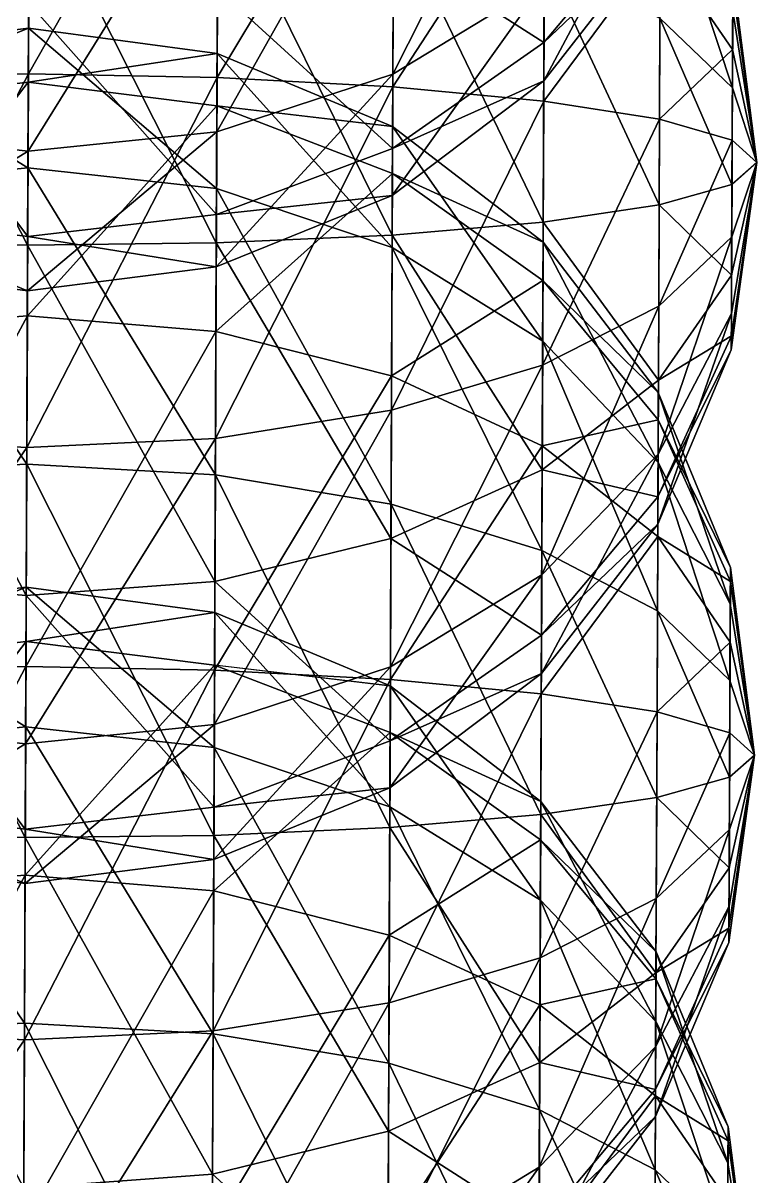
# Model space of a CAD drawing. Header units: metres. Extents: x -322 to 100, y -423 to 142.
# Drawn here: x 69.09 to 99.29, y -99.07 to -51.59 of the extents above; entities that cross this region are included whole.
import ezdxf

# ---------------------------------------------------------------- set-up
doc = ezdxf.new("R2010")
doc.units = ezdxf.units.M

msp = doc.modelspace()

# ---------------------------------------------------------------- linework, layer by layer
for points in [[(69.365036, -39.258392, -744.9011), (61.598022, -39.83808, -745.7203), (61.541027, -53.771244, -740.1648), (61.541126, -53.771145, -740.1647)], [(69.365036, -39.258392, -744.9011), (61.541027, -53.771244, -740.1648), (69.30602, -53.683067, -739.1496), (69.30612, -53.68297, -739.1495)], [(77.12704, -39.901604, -745.7203), (69.365036, -39.258392, -744.9011), (69.30602, -53.683067, -739.1496), (69.30612, -53.68297, -739.1495)], [(77.12704, -39.901604, -745.7203), (69.30602, -53.683067, -739.1496), (77.07004, -53.83477, -740.1648), (77.07014, -53.83467, -740.1647)], [(84.35507, -41.72388, -748.122), (77.12704, -39.901604, -745.7203), (77.07004, -53.83477, -740.1648), (77.07014, -53.83467, -740.1647)], [(90.57013, -41.281883, -917.3981), (84.34927, -43.139313, -913.01807), (84.30608, -53.698967, -921.3462), (84.30618, -53.698868, -921.34607)], [(90.57013, -41.281883, -917.3981), (84.30608, -53.698967, -921.3462), (90.53486, -49.903805, -924.19794), (90.53496, -49.903706, -924.1978)], [(84.35507, -41.72388, -748.122), (77.07004, -53.83477, -740.1648), (84.30397, -54.216015, -743.1411), (84.30407, -54.215916, -743.141)], [(90.55656, -44.60104, -751.9426), (84.35507, -41.72388, -748.122), (84.30397, -54.216015, -743.1411), (84.30407, -54.215916, -743.141)], [(84.34927, -43.139313, -913.01807), (77.10906, -44.29332, -910.26465), (77.06088, -56.07108, -919.55347), (77.06098, -56.07098, -919.55334)], [(84.34927, -43.139313, -913.01807), (77.06088, -56.07108, -919.55347), (84.30608, -53.698967, -921.3462), (84.30618, -53.698868, -921.34607)], [(69.34291, -44.665268, -909.3255), (61.58005, -44.229797, -910.26465), (61.53187, -56.007557, -919.55347), (61.53197, -56.007458, -919.55334)], [(77.10906, -44.29332, -910.26465), (69.34291, -44.665268, -909.3255), (69.29303, -56.858498, -918.942), (69.29313, -56.8584, -918.9419)], [(77.10906, -44.29332, -910.26465), (69.29303, -56.858498, -918.942), (77.06088, -56.07108, -919.55347), (77.06098, -56.07098, -919.55334)], [(90.55656, -44.60104, -751.9426), (84.30397, -54.216015, -743.1411), (90.51483, -54.800823, -747.87573), (90.51493, -54.800724, -747.8756)], [(95.308876, -48.337006, -756.92175), (90.55656, -44.60104, -751.9426), (90.51483, -54.800823, -747.87573), (90.51493, -54.800724, -747.8756)], [(69.34291, -44.665268, -909.3255), (61.53187, -56.007557, -919.55347), (69.29303, -56.858498, -918.942), (69.29313, -56.8584, -918.9419)], [(95.32275, -44.944237, -927.9144), (90.53486, -49.903805, -924.19794), (90.51822, -53.970684, -934.3978), (90.51832, -53.970585, -934.3977)], [(95.32275, -44.944237, -927.9144), (90.51822, -53.970684, -934.3978), (95.31098, -47.819954, -935.12683), (95.31108, -47.819855, -935.1267)], [(69.27723, -60.72307, -798.73517), (61.573933, -45.72716, -795.5646), (69.340096, -45.355217, -796.5037), (69.340195, -45.355118, -796.5036)], [(77.04222, -60.634888, -797.72), (69.27723, -60.72307, -798.73517), (69.340096, -45.355217, -796.5037), (69.340195, -45.355118, -796.5036)], [(77.04222, -60.634888, -797.72), (69.340096, -45.355217, -796.5037), (77.10294, -45.790684, -795.5646), (77.10304, -45.790585, -795.56445)], [(98.2817, -54.25515, -776.0758), (95.2964, -51.385418, -782.723), (95.32134, -45.288795, -777.9148), (95.32144, -45.288696, -777.9147)], [(98.2817, -54.25515, -776.0758), (95.32134, -45.288795, -777.9148), (98.29461, -51.099308, -773.58685), (98.29471, -51.09921, -773.58673)], [(69.27723, -60.72307, -798.73517), (61.51321, -60.57136, -797.72), (61.573933, -45.72716, -795.5646), (61.57403, -45.727062, -795.56445)], [(84.27904, -60.312836, -794.74365), (77.04222, -60.634888, -797.72), (77.10294, -45.790684, -795.5646), (77.10304, -45.790585, -795.56445)], [(84.27904, -60.312836, -794.74365), (77.10294, -45.790684, -795.5646), (84.33347, -47.003883, -792.81116), (84.33357, -47.003784, -792.81104)], [(90.52468, -52.392815, -945.2646), (84.32768, -48.419315, -957.7072), (90.55249, -45.592987, -953.8866), (90.55259, -45.592888, -953.8865)], [(95.315544, -46.70423, -942.8108), (90.52468, -52.392815, -945.2646), (90.55249, -45.592987, -953.8866), (90.55259, -45.592888, -953.8865)], [(90.49447, -59.778854, -790.00903), (84.27904, -60.312836, -794.74365), (84.33347, -47.003883, -792.81116), (84.33357, -47.003784, -792.81104)], [(90.49447, -59.778854, -790.00903), (84.33347, -47.003883, -792.81116), (90.538925, -48.912144, -788.43115), (90.539024, -48.912045, -788.431)], [(95.31098, -47.819954, -935.12683), (90.52468, -52.392815, -945.2646), (95.315544, -46.70423, -942.8108), (95.31564, -46.704132, -942.81067)], [(95.31098, -47.819954, -935.12683), (90.51822, -53.970684, -934.3978), (90.52468, -52.392815, -945.2646), (90.52478, -52.392715, -945.26447)], [(84.29361, -56.747368, -947.14746), (77.08498, -50.182396, -960.10895), (84.32768, -48.419315, -957.7072), (84.32778, -48.419216, -957.7071)], [(90.52468, -52.392815, -945.2646), (84.29361, -56.747368, -947.14746), (84.32768, -48.419315, -957.7072), (84.32778, -48.419216, -957.7071)], [(95.308876, -48.337006, -756.92175), (90.51483, -54.800823, -747.87573), (95.27937, -55.549343, -754.046), (95.27947, -55.549244, -754.0459)], [(98.288155, -52.677177, -762.72003), (95.308876, -48.337006, -756.92175), (95.27937, -55.549343, -754.046), (95.27947, -55.549244, -754.0459)], [(98.29834, -50.188263, -765.8759), (95.308876, -48.337006, -756.92175), (98.288155, -52.677177, -762.72003), (98.28825, -52.67708, -762.7199)], [(95.26497, -59.069344, -783.83875), (90.49447, -59.778854, -790.00903), (90.538925, -48.912144, -788.43115), (90.539024, -48.912045, -788.431)], [(95.26497, -59.069344, -783.83875), (90.538925, -48.912144, -788.43115), (95.2964, -51.385418, -782.723), (95.2965, -51.38532, -782.7229)], [(99.291374, -57.325783, -768.9424), (98.29461, -51.099308, -773.58685), (98.3007, -49.610725, -769.85345), (98.3008, -49.610626, -769.85333)], [(99.291374, -57.325783, -768.9424), (98.3007, -49.610725, -769.85345), (98.29834, -50.188263, -765.8759), (98.29844, -50.188164, -765.8758)], [(69.27863, -60.378494, -948.7348), (61.517963, -59.40761, -948.3311), (61.55596, -50.118874, -960.10895), (61.55606, -50.118774, -960.1088)], [(69.27863, -60.378494, -948.7348), (61.55596, -50.118874, -960.10895), (69.31797, -50.762085, -960.9281), (69.31807, -50.761986, -960.928)], [(77.04698, -59.471138, -948.3311), (69.31797, -50.762085, -960.9281), (77.08498, -50.182396, -960.10895), (77.085075, -50.182297, -960.1088)], [(84.29361, -56.747368, -947.14746), (77.04698, -59.471138, -948.3311), (77.08498, -50.182396, -960.10895), (77.085075, -50.182297, -960.1088)], [(90.53486, -49.903805, -924.19794), (84.30608, -53.698967, -921.3462), (84.285706, -58.679855, -933.8384), (84.285805, -58.679756, -933.83826)], [(90.53486, -49.903805, -924.19794), (84.285706, -58.679855, -933.8384), (90.51822, -53.970684, -934.3978), (90.51832, -53.970585, -934.3977)], [(99.291374, -57.325783, -768.9424), (98.29834, -50.188263, -765.8759), (98.288155, -52.677177, -762.72003), (98.28825, -52.67708, -762.7199)], [(77.04698, -59.471138, -948.3311), (69.27863, -60.378494, -948.7348), (69.31797, -50.762085, -960.9281), (69.31807, -50.761986, -960.928)], [(99.291374, -57.325783, -768.9424), (98.2817, -54.25515, -776.0758), (98.29461, -51.099308, -773.58685), (98.29471, -51.09921, -773.58673)], [(98.29461, -51.099308, -773.58685), (98.29461, -51.099308, -773.58685), (98.2817, -54.25515, -776.0758), (98.2818, -54.25505, -776.0757)], [(98.26543, -58.232643, -776.6533), (95.26497, -59.069344, -783.83875), (95.2964, -51.385418, -782.723), (95.2965, -51.38532, -782.7229)], [(98.26543, -58.232643, -776.6533), (95.2964, -51.385418, -782.723), (98.2817, -54.25515, -776.0758), (98.2818, -54.25505, -776.0757)], [(69.31375, -51.79619, -604.518), (61.54509, -52.779587, -604.3981), (61.536274, -54.93499, -589.5537), (61.536373, -54.93489, -589.5536)], [(69.31375, -51.79619, -604.518), (61.536274, -54.93499, -589.5537), (69.30463, -54.02763, -589.15), (69.304726, -54.02753, -589.1499)], [(69.29022, -57.54763, -618.9428), (61.54509, -52.779587, -604.3981), (69.31375, -51.79619, -604.518), (69.31385, -51.79609, -604.5179)], [(77.05138, -58.398575, -618.33136), (69.29022, -57.54763, -618.9428), (69.31375, -51.79619, -604.518), (69.31385, -51.79609, -604.5179)], [(77.074104, -52.84311, -604.3981), (69.31375, -51.79619, -604.518), (69.30463, -54.02763, -589.15), (69.304726, -54.02753, -589.1499)], [(77.05138, -58.398575, -618.33136), (69.31375, -51.79619, -604.518), (77.074104, -52.84311, -604.3981), (77.0742, -52.84301, -604.39795)], [(90.51822, -53.970684, -934.3978), (84.29361, -56.747368, -947.14746), (90.52468, -52.392815, -945.2646), (90.52478, -52.392715, -945.26447)], [(98.288155, -52.677177, -762.72003), (95.27937, -55.549343, -754.046), (98.27289, -56.410557, -761.23145), (98.27299, -56.410458, -761.2313)], [(99.291374, -57.325783, -768.9424), (98.288155, -52.677177, -762.72003), (98.27289, -56.410557, -761.23145), (98.27299, -56.410458, -761.2313)], [(69.29022, -57.54763, -618.9428), (61.522366, -58.335052, -618.33136), (61.54509, -52.779587, -604.3981), (61.54519, -52.779488, -604.39795)], [(77.074104, -52.84311, -604.3981), (69.30463, -54.02763, -589.15), (77.065285, -54.998512, -589.5537), (77.065384, -54.998413, -589.5536)], [(84.276924, -60.829884, -616.53864), (77.05138, -58.398575, -618.33136), (77.074104, -52.84311, -604.3981), (77.0742, -52.84301, -604.39795)], [(84.2973, -55.84899, -604.04645), (77.074104, -52.84311, -604.3981), (77.065285, -54.998512, -589.5537), (77.065384, -54.998413, -589.5536)], [(84.276924, -60.829884, -616.53864), (77.074104, -52.84311, -604.3981), (84.2973, -55.84899, -604.04645), (84.2974, -55.848892, -604.0463)], [(69.30602, -53.683067, -739.1496), (61.541027, -53.771244, -740.1648), (61.480305, -68.61545, -742.3202), (61.480404, -68.61535, -742.32007)], [(69.30602, -53.683067, -739.1496), (61.480305, -68.61545, -742.3202), (69.243164, -69.05092, -741.38104), (69.24326, -69.05082, -741.3809)], [(69.30463, -54.02763, -589.15), (61.536274, -54.93499, -589.5537), (61.498276, -64.22373, -577.7759), (61.498375, -64.22363, -577.77576)], [(69.30463, -54.02763, -589.15), (61.498276, -64.22373, -577.7759), (69.26529, -63.644043, -576.9567), (69.26539, -63.643944, -576.9566)], [(77.07004, -53.83477, -740.1648), (69.30602, -53.683067, -739.1496), (69.243164, -69.05092, -741.38104), (69.24326, -69.05082, -741.3809)], [(77.07004, -53.83477, -740.1648), (69.243164, -69.05092, -741.38104), (77.009315, -68.67897, -742.3202), (77.009415, -68.67887, -742.32007)], [(77.065285, -54.998512, -589.5537), (69.30463, -54.02763, -589.15), (69.26529, -63.644043, -576.9567), (69.26539, -63.643944, -576.9566)], [(84.30397, -54.216015, -743.1411), (77.07004, -53.83477, -740.1648), (77.009315, -68.67897, -742.3202), (77.009415, -68.67887, -742.32007)], [(84.30608, -53.698967, -921.3462), (77.06088, -56.07108, -919.55347), (77.03816, -61.62654, -933.48676), (77.03826, -61.626442, -933.48663)], [(84.30608, -53.698967, -921.3462), (77.03816, -61.62654, -933.48676), (84.285706, -58.679855, -933.8384), (84.285805, -58.679756, -933.83826)], [(90.51822, -53.970684, -934.3978), (84.285706, -58.679855, -933.8384), (84.29361, -56.747368, -947.14746), (84.29371, -56.74727, -947.14734)], [(84.30397, -54.216015, -743.1411), (77.009315, -68.67897, -742.3202), (84.24953, -67.52496, -745.0736), (84.249626, -67.524864, -745.0735)], [(90.51483, -54.800823, -747.87573), (84.30397, -54.216015, -743.1411), (84.24953, -67.52496, -745.0736), (84.249626, -67.524864, -745.0735)], [(99.291374, -57.325783, -768.9424), (98.26543, -58.232643, -776.6533), (98.2817, -54.25515, -776.0758), (98.2818, -54.25505, -776.0757)], [(77.065285, -54.998512, -589.5537), (69.26529, -63.644043, -576.9567), (77.02729, -64.287254, -577.7759), (77.02739, -64.287155, -577.77576)], [(84.2894, -57.781475, -590.73737), (77.065285, -54.998512, -589.5537), (77.02729, -64.287254, -577.7759), (77.02739, -64.287155, -577.77576)], [(84.2973, -55.84899, -604.04645), (77.065285, -54.998512, -589.5537), (84.2894, -57.781475, -590.73737), (84.2895, -57.781376, -590.73724)], [(90.51483, -54.800823, -747.87573), (84.24953, -67.52496, -745.0736), (90.47038, -65.667534, -749.4536), (90.47048, -65.667435, -749.4535)], [(95.27937, -55.549343, -754.046), (90.51483, -54.800823, -747.87573), (90.47038, -65.667534, -749.4536), (90.47048, -65.667435, -749.4535)], [(95.27937, -55.549343, -754.046), (90.47038, -65.667534, -749.4536), (95.24794, -63.23327, -755.16174), (95.24804, -63.23317, -755.1616)], [(98.27289, -56.410557, -761.23145), (95.27937, -55.549343, -754.046), (95.24794, -63.23327, -755.16174), (95.24804, -63.23317, -755.1616)], [(69.29303, -56.858498, -918.942), (61.53187, -56.007557, -919.55347), (61.509148, -61.56302, -933.48676), (61.509247, -61.56292, -933.48663)], [(90.47444, -64.67587, -613.6869), (84.276924, -60.829884, -616.53864), (84.2973, -55.84899, -604.04645), (84.2974, -55.848892, -604.0463)], [(90.49108, -60.608994, -603.487), (84.2973, -55.84899, -604.04645), (84.2894, -57.781475, -590.73737), (84.2895, -57.781376, -590.73724)], [(90.47444, -64.67587, -613.6869), (84.2973, -55.84899, -604.04645), (90.49108, -60.608994, -603.487), (90.49118, -60.608894, -603.4869)], [(77.06088, -56.07108, -919.55347), (69.29303, -56.858498, -918.942), (69.2695, -62.60994, -933.3668), (69.2696, -62.60984, -933.3667)], [(77.06088, -56.07108, -919.55347), (69.2695, -62.60994, -933.3668), (77.03816, -61.62654, -933.48676), (77.03826, -61.626442, -933.48663)], [(98.27289, -56.410557, -761.23145), (95.24794, -63.23327, -755.16174), (98.256615, -60.38805, -761.80896), (98.256714, -60.38795, -761.80884)], [(99.291374, -57.325783, -768.9424), (98.27289, -56.410557, -761.23145), (98.256615, -60.38805, -761.80896), (98.256714, -60.38795, -761.80884)], [(69.29303, -56.858498, -918.942), (61.509148, -61.56302, -933.48676), (69.2695, -62.60994, -933.3668), (69.2696, -62.60984, -933.3667)], [(84.285706, -58.679855, -933.8384), (77.04698, -59.471138, -948.3311), (84.29361, -56.747368, -947.14746), (84.29371, -56.74727, -947.14734)], [(99.291374, -57.325783, -768.9424), (98.243706, -63.543896, -764.2979), (98.23762, -65.03248, -768.0313), (98.23772, -65.03238, -768.0312)], [(99.291374, -57.325783, -768.9424), (98.23762, -65.03248, -768.0313), (98.239975, -64.45493, -772.00885), (98.240074, -64.454834, -772.0087)], [(99.291374, -57.325783, -768.9424), (98.239975, -64.45493, -772.00885), (98.25016, -61.966026, -775.16473), (98.25026, -61.965927, -775.1646)], [(99.291374, -57.325783, -768.9424), (98.256615, -60.38805, -761.80896), (98.243706, -63.543896, -764.2979), (98.243805, -63.543797, -764.2978)], [(99.291374, -57.325783, -768.9424), (98.25016, -61.966026, -775.16473), (98.26543, -58.232643, -776.6533), (98.265526, -58.232544, -776.6532)], [(69.24035, -69.74087, -628.5593), (61.522366, -58.335052, -618.33136), (69.29022, -57.54763, -618.9428), (69.29032, -57.54753, -618.9427)], [(77.0032, -70.17633, -627.6202), (69.24035, -69.74087, -628.5593), (69.29022, -57.54763, -618.9428), (69.29032, -57.54753, -618.9427)], [(69.29022, -57.54763, -618.9428), (69.29022, -57.54763, -618.9428), (69.24035, -69.74087, -628.5593), (69.24045, -69.74077, -628.5592)], [(77.0032, -70.17633, -627.6202), (69.29022, -57.54763, -618.9428), (77.05138, -58.398575, -618.33136), (77.051476, -58.398476, -618.33124)], [(84.2894, -57.781475, -590.73737), (77.02729, -64.287254, -577.7759), (84.255325, -66.109535, -580.1776), (84.255424, -66.109436, -580.1775)], [(90.48463, -62.18686, -592.62024), (84.2894, -57.781475, -590.73737), (84.255325, -66.109535, -580.1776), (84.255424, -66.109436, -580.1775)], [(90.49108, -60.608994, -603.487), (84.2894, -57.781475, -590.73737), (90.48463, -62.18686, -592.62024), (90.484726, -62.18676, -592.6201)], [(69.24035, -69.74087, -628.5593), (61.474186, -70.11281, -627.6202), (61.522366, -58.335052, -618.33136), (61.522465, -58.334953, -618.33124)], [(84.23373, -71.389534, -624.86676), (77.0032, -70.17633, -627.6202), (77.05138, -58.398575, -618.33136), (77.051476, -58.398476, -618.33124)], [(77.05138, -58.398575, -618.33136), (77.05138, -58.398575, -618.33136), (77.0032, -70.17633, -627.6202), (77.003296, -70.17623, -627.62006)], [(84.23373, -71.389534, -624.86676), (77.05138, -58.398575, -618.33136), (84.276924, -60.829884, -616.53864), (84.27702, -60.829784, -616.5385)], [(98.25016, -61.966026, -775.16473), (95.26497, -59.069344, -783.83875), (98.26543, -58.232643, -776.6533), (98.265526, -58.232544, -776.6532)], [(84.285706, -58.679855, -933.8384), (77.03816, -61.62654, -933.48676), (77.04698, -59.471138, -948.3311), (77.04708, -59.47104, -948.331)], [(95.235466, -66.28168, -780.963), (90.49447, -59.778854, -790.00903), (95.26497, -59.069344, -783.83875), (95.26507, -59.069244, -783.8386)], [(98.25016, -61.966026, -775.16473), (95.235466, -66.28168, -780.963), (95.26497, -59.069344, -783.83875), (95.26507, -59.069244, -783.8386)], [(69.2695, -62.60994, -933.3668), (61.509148, -61.56302, -933.48676), (61.517963, -59.40761, -948.3311), (61.518063, -59.407513, -948.331)], [(69.2695, -62.60994, -933.3668), (61.517963, -59.40761, -948.3311), (69.27863, -60.378494, -948.7348), (69.27873, -60.378395, -948.7347)], [(77.03816, -61.62654, -933.48676), (69.27863, -60.378494, -948.7348), (77.04698, -59.471138, -948.3311), (77.04708, -59.47104, -948.331)], [(90.45274, -69.97864, -785.94214), (84.27904, -60.312836, -794.74365), (90.49447, -59.778854, -790.00903), (90.49457, -59.778755, -790.0089)], [(95.235466, -66.28168, -780.963), (90.45274, -69.97864, -785.94214), (90.49447, -59.778854, -790.00903), (90.49457, -59.778755, -790.0089)], [(69.21822, -75.147736, -792.98364), (61.456215, -74.504524, -792.1645), (61.51321, -60.57136, -797.72), (61.51331, -60.571262, -797.71985)], [(69.21822, -75.147736, -792.98364), (61.51321, -60.57136, -797.72), (69.27723, -60.72307, -798.73517), (69.27733, -60.72297, -798.73505)], [(76.98523, -74.56805, -792.1645), (69.21822, -75.147736, -792.98364), (69.27723, -60.72307, -798.73517), (69.27733, -60.72297, -798.73505)], [(77.03816, -61.62654, -933.48676), (69.2695, -62.60994, -933.3668), (69.27863, -60.378494, -948.7348), (69.27873, -60.378395, -948.7347)], [(76.98523, -74.56805, -792.1645), (69.27723, -60.72307, -798.73517), (77.04222, -60.634888, -797.72), (77.04232, -60.63479, -797.71985)], [(84.227936, -72.80496, -789.76276), (76.98523, -74.56805, -792.1645), (77.04222, -60.634888, -797.72), (77.04232, -60.63479, -797.71985)], [(84.227936, -72.80496, -789.76276), (77.04222, -60.634888, -797.72), (84.27904, -60.312836, -794.74365), (84.27914, -60.312737, -794.7435)], [(90.45274, -69.97864, -785.94214), (84.227936, -72.80496, -789.76276), (84.27904, -60.312836, -794.74365), (84.27914, -60.312737, -794.7435)], [(95.221596, -69.674446, -609.9704), (90.47444, -64.67587, -613.6869), (90.49108, -60.608994, -603.487), (90.49118, -60.608894, -603.4869)], [(95.23336, -66.79873, -602.758), (90.49108, -60.608994, -603.487), (90.48463, -62.18686, -592.62024), (90.484726, -62.18676, -592.6201)], [(95.221596, -69.674446, -609.9704), (90.49108, -60.608994, -603.487), (95.23336, -66.79873, -602.758), (95.23346, -66.79863, -602.7579)], [(98.256615, -60.38805, -761.80896), (95.24794, -63.23327, -755.16174), (95.223, -69.32989, -759.97), (95.2231, -69.32979, -759.96985)], [(98.256615, -60.38805, -761.80896), (95.223, -69.32989, -759.97), (98.243706, -63.543896, -764.2979), (98.243805, -63.543797, -764.2978)], [(90.43918, -73.29779, -620.48676), (84.23373, -71.389534, -624.86676), (84.276924, -60.829884, -616.53864), (84.27702, -60.829784, -616.5385)], [(84.276924, -60.829884, -616.53864), (84.276924, -60.829884, -616.53864), (84.23373, -71.389534, -624.86676), (84.233826, -71.389435, -624.86664)], [(90.43918, -73.29779, -620.48676), (84.276924, -60.829884, -616.53864), (90.47444, -64.67587, -613.6869), (90.47454, -64.67577, -613.68677)], [(90.48463, -62.18686, -592.62024), (84.255325, -66.109535, -580.1776), (90.45681, -68.986694, -583.9982), (90.45691, -68.986595, -583.9981)], [(95.2288, -67.914444, -595.07404), (90.48463, -62.18686, -592.62024), (90.45681, -68.986694, -583.9982), (90.45691, -68.986595, -583.9981)], [(95.23336, -66.79873, -602.758), (90.48463, -62.18686, -592.62024), (95.2288, -67.914444, -595.07404), (95.2289, -67.914345, -595.0739)], [(98.239975, -64.45493, -772.00885), (95.235466, -66.28168, -780.963), (98.25016, -61.966026, -775.16473), (98.25026, -61.965927, -775.1646)], [(95.24794, -63.23327, -755.16174), (90.47038, -65.667534, -749.4536), (90.43511, -74.28946, -756.2535), (90.43521, -74.28936, -756.25336)], [(95.24794, -63.23327, -755.16174), (90.43511, -74.28946, -756.2535), (95.223, -69.32989, -759.97), (95.2231, -69.32979, -759.96985)], [(98.243706, -63.543896, -764.2979), (95.223, -69.32989, -759.97), (95.211235, -72.205605, -767.1824), (95.211334, -72.205505, -767.18225)], [(98.243706, -63.543896, -764.2979), (95.211235, -72.205605, -767.1824), (98.23762, -65.03248, -768.0313), (98.23772, -65.03238, -768.0312)], [(69.26529, -63.644043, -576.9567), (61.498276, -64.22373, -577.7759), (61.44128, -78.1569, -572.2204), (61.44138, -78.1568, -572.2203)], [(69.26529, -63.644043, -576.9567), (61.44128, -78.1569, -572.2204), (69.206276, -78.06872, -571.2052), (69.206375, -78.06862, -571.2051)], [(77.02729, -64.287254, -577.7759), (69.26529, -63.644043, -576.9567), (69.206276, -78.06872, -571.2052), (69.206375, -78.06862, -571.2051)], [(77.02729, -64.287254, -577.7759), (69.206276, -78.06872, -571.2052), (76.97029, -78.22042, -572.2204), (76.97039, -78.22032, -572.2203)], [(84.255325, -66.109535, -580.1776), (77.02729, -64.287254, -577.7759), (76.97029, -78.22042, -572.2204), (76.97039, -78.22032, -572.2203)], [(98.23762, -65.03248, -768.0313), (95.2158, -71.08988, -774.86633), (98.239975, -64.45493, -772.00885), (98.240074, -64.454834, -772.0087)], [(98.239975, -64.45493, -772.00885), (95.2158, -71.08988, -774.86633), (95.235466, -66.28168, -780.963), (95.235565, -66.28158, -780.9629)], [(95.196655, -75.771065, -614.7786), (90.43918, -73.29779, -620.48676), (90.47444, -64.67587, -613.6869), (90.47454, -64.67577, -613.68677)], [(90.47444, -64.67587, -613.6869), (90.47444, -64.67587, -613.6869), (90.43918, -73.29779, -620.48676), (90.43928, -73.29769, -620.48663)], [(95.196655, -75.771065, -614.7786), (90.47444, -64.67587, -613.6869), (95.221596, -69.674446, -609.9704), (95.221695, -69.67435, -609.9703)], [(98.23762, -65.03248, -768.0313), (95.211235, -72.205605, -767.1824), (95.2158, -71.08988, -774.86633), (95.2159, -71.08978, -774.8662)], [(90.47038, -65.667534, -749.4536), (84.24953, -67.52496, -745.0736), (84.20634, -78.08462, -753.40173), (84.206436, -78.08452, -753.4016)], [(90.47038, -65.667534, -749.4536), (84.20634, -78.08462, -753.40173), (90.43511, -74.28946, -756.2535), (90.43521, -74.28936, -756.25336)], [(84.255325, -66.109535, -580.1776), (76.97029, -78.22042, -572.2204), (84.20422, -78.60167, -575.19666), (84.20432, -78.60157, -575.19653)], [(90.45681, -68.986694, -583.9982), (84.255325, -66.109535, -580.1776), (84.20422, -78.60167, -575.19666), (84.20432, -78.60157, -575.19653)], [(95.2158, -71.08988, -774.86633), (90.45274, -69.97864, -785.94214), (95.235466, -66.28168, -780.963), (95.235565, -66.28158, -780.9629)], [(98.19486, -75.484955, -605.64246), (95.221596, -69.674446, -609.9704), (95.23336, -66.79873, -602.758), (95.23346, -66.79863, -602.7579)], [(98.20095, -73.996376, -601.90906), (95.23336, -66.79873, -602.758), (95.2288, -67.914444, -595.07404), (95.2289, -67.914345, -595.0739)], [(98.19486, -75.484955, -605.64246), (95.23336, -66.79873, -602.758), (98.20095, -73.996376, -601.90906), (98.20105, -73.99628, -601.90894)], [(84.24953, -67.52496, -745.0736), (77.009315, -68.67897, -742.3202), (76.961136, -80.456726, -751.609), (76.961235, -80.45663, -751.6089)], [(84.24953, -67.52496, -745.0736), (76.961136, -80.456726, -751.609), (84.20634, -78.08462, -753.40173), (84.206436, -78.08452, -753.4016)], [(95.2288, -67.914444, -595.07404), (90.45681, -68.986694, -583.9982), (95.20913, -72.72266, -588.97736), (95.20923, -72.72256, -588.97723)], [(98.19859, -74.57391, -597.9315), (95.2288, -67.914444, -595.07404), (95.20913, -72.72266, -588.97736), (95.20923, -72.72256, -588.97723)], [(98.20095, -73.996376, -601.90906), (95.2288, -67.914444, -595.07404), (98.19859, -74.57391, -597.9315), (98.19869, -74.573814, -597.9314)], [(69.243164, -69.05092, -741.38104), (61.480305, -68.61545, -742.3202), (61.432125, -80.3932, -751.609), (61.432224, -80.393105, -751.6089)], [(77.009315, -68.67897, -742.3202), (69.243164, -69.05092, -741.38104), (69.19328, -81.24415, -750.99756), (69.19338, -81.24405, -750.99744)], [(77.009315, -68.67897, -742.3202), (69.19328, -81.24415, -750.99756), (76.961136, -80.456726, -751.609), (76.961235, -80.45663, -751.6089)], [(69.243164, -69.05092, -741.38104), (61.432125, -80.3932, -751.609), (69.19328, -81.24415, -750.99756), (69.19338, -81.24405, -750.99744)], [(90.45681, -68.986694, -583.9982), (84.20422, -78.60167, -575.19666), (90.415085, -79.18648, -579.93134), (90.415184, -79.18638, -579.9312)], [(95.20913, -72.72266, -588.97736), (90.45681, -68.986694, -583.9982), (90.415085, -79.18648, -579.93134), (90.415184, -79.18638, -579.9312)], [(69.17748, -85.10872, -630.7908), (61.474186, -70.11281, -627.6202), (69.24035, -69.74087, -628.5593), (69.24045, -69.74077, -628.5592)], [(76.942474, -85.02054, -629.7756), (69.17748, -85.10872, -630.7908), (69.24035, -69.74087, -628.5593), (69.24045, -69.74077, -628.5592)], [(76.942474, -85.02054, -629.7756), (69.24035, -69.74087, -628.5593), (77.0032, -70.17633, -627.6202), (77.003296, -70.17623, -627.62006)], [(95.223, -69.32989, -759.97), (90.43511, -74.28946, -756.2535), (90.41847, -78.35634, -766.45337), (90.41857, -78.35624, -766.45325)], [(95.223, -69.32989, -759.97), (90.41847, -78.35634, -766.45337), (95.211235, -72.205605, -767.1824), (95.211334, -72.205505, -767.18225)], [(98.18195, -78.6408, -608.1314), (95.196655, -75.771065, -614.7786), (95.221596, -69.674446, -609.9704), (95.221695, -69.67435, -609.9703)], [(95.221596, -69.674446, -609.9704), (95.221596, -69.674446, -609.9704), (95.196655, -75.771065, -614.7786), (95.196754, -75.770966, -614.7785)], [(98.18195, -78.6408, -608.1314), (95.221596, -69.674446, -609.9704), (98.19486, -75.484955, -605.64246), (98.19496, -75.484856, -605.64233)], [(69.17748, -85.10872, -630.7908), (61.413464, -84.957016, -629.7756), (61.474186, -70.11281, -627.6202), (61.474285, -70.11271, -627.62006)], [(84.17929, -84.69849, -626.79926), (76.942474, -85.02054, -629.7756), (77.0032, -70.17633, -627.6202), (77.003296, -70.17623, -627.62006)], [(84.17929, -84.69849, -626.79926), (77.0032, -70.17633, -627.6202), (84.23373, -71.389534, -624.86676), (84.233826, -71.389435, -624.86664)], [(90.424934, -76.778465, -777.3201), (84.227936, -72.80496, -789.76276), (90.45274, -69.97864, -785.94214), (90.45284, -69.97854, -785.942)], [(95.2158, -71.08988, -774.86633), (90.424934, -76.778465, -777.3201), (90.45274, -69.97864, -785.94214), (90.45284, -69.97854, -785.942)], [(95.211235, -72.205605, -767.1824), (90.424934, -76.778465, -777.3201), (95.2158, -71.08988, -774.86633), (95.2159, -71.08978, -774.8662)], [(90.39472, -84.164505, -622.06464), (84.17929, -84.69849, -626.79926), (84.23373, -71.389534, -624.86676), (84.233826, -71.389435, -624.86664)], [(90.39472, -84.164505, -622.06464), (84.23373, -71.389534, -624.86676), (90.43918, -73.29779, -620.48676), (90.43928, -73.29769, -620.48663)], [(95.211235, -72.205605, -767.1824), (90.41847, -78.35634, -766.45337), (90.424934, -76.778465, -777.3201), (90.42503, -76.778366, -777.32)], [(84.19386, -81.13302, -779.203), (76.98523, -74.56805, -792.1645), (84.227936, -72.80496, -789.76276), (84.228035, -72.80486, -789.76263)], [(90.424934, -76.778465, -777.3201), (84.19386, -81.13302, -779.203), (84.227936, -72.80496, -789.76276), (84.228035, -72.80486, -789.76263)], [(95.20913, -72.72266, -588.97736), (90.415085, -79.18648, -579.93134), (95.17963, -79.93499, -586.1016), (95.179726, -79.93489, -586.1015)], [(98.18841, -77.06283, -594.77563), (95.20913, -72.72266, -588.97736), (95.17963, -79.93499, -586.1016), (95.179726, -79.93489, -586.1015)], [(98.19859, -74.57391, -597.9315), (95.20913, -72.72266, -588.97736), (98.18841, -77.06283, -594.77563), (98.18851, -77.06273, -594.7755)], [(95.16522, -83.454994, -615.89435), (90.39472, -84.164505, -622.06464), (90.43918, -73.29779, -620.48676), (90.43928, -73.29769, -620.48663)], [(95.16522, -83.454994, -615.89435), (90.43918, -73.29779, -620.48676), (95.196655, -75.771065, -614.7786), (95.196754, -75.770966, -614.7785)], [(99.19163, -81.71143, -600.998), (98.19486, -75.484955, -605.64246), (98.20095, -73.996376, -601.90906), (98.20105, -73.99628, -601.90894)], [(99.19163, -81.71143, -600.998), (98.20095, -73.996376, -601.90906), (98.19859, -74.57391, -597.9315), (98.19869, -74.573814, -597.9314)], [(69.17889, -84.764145, -780.79034), (61.418217, -83.79326, -780.38666), (61.456215, -74.504524, -792.1645), (61.456314, -74.504425, -792.16437)], [(69.17889, -84.764145, -780.79034), (61.456215, -74.504524, -792.1645), (69.21822, -75.147736, -792.98364), (69.21832, -75.14764, -792.9835)], [(90.43511, -74.28946, -756.2535), (84.20634, -78.08462, -753.40173), (84.18596, -83.065506, -765.8939), (84.18606, -83.06541, -765.8938)], [(90.43511, -74.28946, -756.2535), (84.18596, -83.065506, -765.8939), (90.41847, -78.35634, -766.45337), (90.41857, -78.35624, -766.45325)], [(69.21962, -74.80357, -1036.572), (61.45096, -75.78697, -1036.4521), (61.442142, -77.942375, -1021.6078), (61.44224, -77.942276, -1021.60767)], [(69.21962, -74.80357, -1036.572), (61.442142, -77.942375, -1021.6078), (69.210495, -77.03502, -1021.20404), (69.210594, -77.03492, -1021.2039)], [(69.19609, -80.555016, -1050.9968), (61.45096, -75.78697, -1036.4521), (69.21962, -74.80357, -1036.572), (69.21972, -74.803474, -1036.5719)], [(76.957245, -81.40596, -1050.3854), (69.19609, -80.555016, -1050.9968), (69.21962, -74.80357, -1036.572), (69.21972, -74.803474, -1036.5719)], [(76.97997, -75.850494, -1036.4521), (69.21962, -74.80357, -1036.572), (69.210495, -77.03502, -1021.20404), (69.210594, -77.03492, -1021.2039)], [(76.947235, -83.85679, -780.38666), (69.21822, -75.147736, -792.98364), (76.98523, -74.56805, -792.1645), (76.98533, -74.56795, -792.16437)], [(76.957245, -81.40596, -1050.3854), (69.21962, -74.80357, -1036.572), (76.97997, -75.850494, -1036.4521), (76.98007, -75.850395, -1036.452)], [(84.19386, -81.13302, -779.203), (76.947235, -83.85679, -780.38666), (76.98523, -74.56805, -792.1645), (76.98533, -74.56795, -792.16437)], [(99.19163, -81.71143, -600.998), (98.19859, -74.57391, -597.9315), (98.18841, -77.06283, -594.77563), (98.18851, -77.06273, -594.7755)], [(76.947235, -83.85679, -780.38666), (69.17889, -84.764145, -780.79034), (69.21822, -75.147736, -792.98364), (69.21832, -75.14764, -792.9835)], [(99.19163, -81.71143, -600.998), (98.18195, -78.6408, -608.1314), (98.19486, -75.484955, -605.64246), (98.19496, -75.484856, -605.64233)], [(98.19486, -75.484955, -605.64246), (98.19486, -75.484955, -605.64246), (98.18195, -78.6408, -608.1314), (98.18205, -78.6407, -608.1313)], [(69.19609, -80.555016, -1050.9968), (61.428234, -81.34244, -1050.3854), (61.45096, -75.78697, -1036.4521), (61.451057, -75.78687, -1036.452)], [(76.97997, -75.850494, -1036.4521), (69.210495, -77.03502, -1021.20404), (76.97115, -78.0059, -1021.6078), (76.97125, -78.0058, -1021.60767)], [(84.18279, -83.837265, -1048.5927), (76.957245, -81.40596, -1050.3854), (76.97997, -75.850494, -1036.4521), (76.98007, -75.850395, -1036.452)], [(84.20317, -78.85638, -1036.1005), (76.97997, -75.850494, -1036.4521), (76.97115, -78.0059, -1021.6078), (76.97125, -78.0058, -1021.60767)], [(84.18279, -83.837265, -1048.5927), (76.97997, -75.850494, -1036.4521), (84.20317, -78.85638, -1036.1005), (84.20327, -78.85628, -1036.1003)], [(98.16568, -82.61829, -608.7089), (95.16522, -83.454994, -615.89435), (95.196655, -75.771065, -614.7786), (95.196754, -75.770966, -614.7785)], [(98.16568, -82.61829, -608.7089), (95.196655, -75.771065, -614.7786), (98.18195, -78.6408, -608.1314), (98.18205, -78.6407, -608.1313)], [(90.41847, -78.35634, -766.45337), (84.19386, -81.13302, -779.203), (90.424934, -76.778465, -777.3201), (90.42503, -76.778366, -777.32)], [(69.210495, -77.03502, -1021.20404), (61.442142, -77.942375, -1021.6078), (61.404144, -87.23112, -1009.8299), (61.404243, -87.23102, -1009.8298)], [(69.210495, -77.03502, -1021.20404), (61.404144, -87.23112, -1009.8299), (69.17116, -86.65143, -1009.01074), (69.17126, -86.65133, -1009.0106)], [(76.97115, -78.0059, -1021.6078), (69.210495, -77.03502, -1021.20404), (69.17116, -86.65143, -1009.01074), (69.17126, -86.65133, -1009.0106)], [(98.18841, -77.06283, -594.77563), (95.17963, -79.93499, -586.1016), (98.17314, -80.79621, -593.28705), (98.17324, -80.79611, -593.2869)], [(99.19163, -81.71143, -600.998), (98.18841, -77.06283, -594.77563), (98.17314, -80.79621, -593.28705), (98.17324, -80.79611, -593.2869)], [(69.206276, -78.06872, -571.2052), (61.44128, -78.1569, -572.2204), (61.380558, -93.0011, -574.3758), (61.380657, -93.001, -574.3757)], [(69.206276, -78.06872, -571.2052), (61.380558, -93.0011, -574.3758), (69.14342, -93.43657, -573.43665), (69.14352, -93.43647, -573.4365)], [(76.97029, -78.22042, -572.2204), (69.206276, -78.06872, -571.2052), (69.14342, -93.43657, -573.43665), (69.14352, -93.43647, -573.4365)], [(76.97029, -78.22042, -572.2204), (69.14342, -93.43657, -573.43665), (76.90957, -93.06462, -574.3758), (76.90967, -93.06452, -574.3757)], [(76.97115, -78.0059, -1021.6078), (69.17116, -86.65143, -1009.01074), (76.93316, -87.29464, -1009.8299), (76.93326, -87.29454, -1009.8298)], [(84.20422, -78.60167, -575.19666), (76.97029, -78.22042, -572.2204), (76.90957, -93.06462, -574.3758), (76.90967, -93.06452, -574.3757)], [(84.19527, -80.788864, -1022.7914), (76.97115, -78.0059, -1021.6078), (76.93316, -87.29464, -1009.8299), (76.93326, -87.29454, -1009.8298)], [(84.20634, -78.08462, -753.40173), (76.961136, -80.456726, -751.609), (76.938416, -86.01219, -765.5423), (76.938515, -86.01209, -765.5422)], [(84.20634, -78.08462, -753.40173), (76.938416, -86.01219, -765.5423), (84.18596, -83.065506, -765.8939), (84.18606, -83.06541, -765.8938)], [(84.20317, -78.85638, -1036.1005), (76.97115, -78.0059, -1021.6078), (84.19527, -80.788864, -1022.7914), (84.195366, -80.788765, -1022.79126)], [(84.20422, -78.60167, -575.19666), (76.90957, -93.06462, -574.3758), (84.14978, -91.910614, -577.1292), (84.14988, -91.910515, -577.1291)], [(90.415085, -79.18648, -579.93134), (84.20422, -78.60167, -575.19666), (84.14978, -91.910614, -577.1292), (84.14988, -91.910515, -577.1291)], [(90.41847, -78.35634, -766.45337), (84.18596, -83.065506, -765.8939), (84.19386, -81.13302, -779.203), (84.19396, -81.13292, -779.2029)], [(99.19163, -81.71143, -600.998), (98.16568, -82.61829, -608.7089), (98.18195, -78.6408, -608.1314), (98.18205, -78.6407, -608.1313)], [(90.415085, -79.18648, -579.93134), (84.14978, -91.910614, -577.1292), (90.370636, -90.053185, -581.5092), (90.370735, -90.053085, -581.5091)], [(90.38031, -87.68326, -1045.741), (84.18279, -83.837265, -1048.5927), (84.20317, -78.85638, -1036.1005), (84.20327, -78.85628, -1036.1003)], [(90.39695, -83.61638, -1035.541), (84.20317, -78.85638, -1036.1005), (84.19527, -80.788864, -1022.7914), (84.195366, -80.788765, -1022.79126)], [(90.38031, -87.68326, -1045.741), (84.20317, -78.85638, -1036.1005), (90.39695, -83.61638, -1035.541), (90.39705, -83.61628, -1035.5409)], [(95.17963, -79.93499, -586.1016), (90.415085, -79.18648, -579.93134), (90.370636, -90.053185, -581.5092), (90.370735, -90.053085, -581.5091)], [(95.17963, -79.93499, -586.1016), (90.370636, -90.053185, -581.5092), (95.14819, -87.61892, -587.21735), (95.14829, -87.61882, -587.2172)], [(98.17314, -80.79621, -593.28705), (95.17963, -79.93499, -586.1016), (95.14819, -87.61892, -587.21735), (95.14829, -87.61882, -587.2172)], [(69.19328, -81.24415, -750.99756), (61.432125, -80.3932, -751.609), (61.4094, -85.94867, -765.5423), (61.4095, -85.94857, -765.5422)], [(69.14622, -92.74825, -1060.6133), (61.428234, -81.34244, -1050.3854), (69.19609, -80.555016, -1050.9968), (69.19619, -80.55492, -1050.9967)], [(76.909065, -93.183716, -1059.6742), (69.14622, -92.74825, -1060.6133), (69.19609, -80.555016, -1050.9968), (69.19619, -80.55492, -1050.9967)], [(69.19609, -80.555016, -1050.9968), (69.19609, -80.555016, -1050.9968), (69.14622, -92.74825, -1060.6133), (69.14632, -92.74815, -1060.6132)], [(76.961136, -80.456726, -751.609), (69.19328, -81.24415, -750.99756), (69.169754, -86.99559, -765.42236), (69.16985, -86.99549, -765.42224)], [(76.961136, -80.456726, -751.609), (69.169754, -86.99559, -765.42236), (76.938416, -86.01219, -765.5423), (76.938515, -86.01209, -765.5422)], [(76.909065, -93.183716, -1059.6742), (69.19609, -80.555016, -1050.9968), (76.957245, -81.40596, -1050.3854), (76.957344, -81.40586, -1050.3853)], [(84.19527, -80.788864, -1022.7914), (76.93316, -87.29464, -1009.8299), (84.161194, -89.11692, -1012.2316), (84.16129, -89.11682, -1012.2315)], [(84.18596, -83.065506, -765.8939), (76.947235, -83.85679, -780.38666), (84.19386, -81.13302, -779.203), (84.19396, -81.13292, -779.2029)], [(90.390495, -85.194244, -1024.6742), (84.19527, -80.788864, -1022.7914), (84.161194, -89.11692, -1012.2316), (84.16129, -89.11682, -1012.2315)], [(90.39695, -83.61638, -1035.541), (84.19527, -80.788864, -1022.7914), (90.390495, -85.194244, -1024.6742), (90.390594, -85.194145, -1024.6741)], [(98.17314, -80.79621, -593.28705), (95.14819, -87.61892, -587.21735), (98.15687, -84.773705, -593.86456), (98.15697, -84.773605, -593.86444)], [(99.19163, -81.71143, -600.998), (98.17314, -80.79621, -593.28705), (98.15687, -84.773705, -593.86456), (98.15697, -84.773605, -593.86444)], [(69.14622, -92.74825, -1060.6133), (61.380054, -93.12019, -1059.6742), (61.428234, -81.34244, -1050.3854), (61.428333, -81.34234, -1050.3853)], [(69.19328, -81.24415, -750.99756), (61.4094, -85.94867, -765.5423), (69.169754, -86.99559, -765.42236), (69.16985, -86.99549, -765.42224)], [(84.139595, -94.39692, -1056.9208), (76.909065, -93.183716, -1059.6742), (76.957245, -81.40596, -1050.3854), (76.957344, -81.40586, -1050.3853)], [(76.957245, -81.40596, -1050.3854), (76.957245, -81.40596, -1050.3854), (76.909065, -93.183716, -1059.6742), (76.909164, -93.18362, -1059.6741)], [(84.139595, -94.39692, -1056.9208), (76.957245, -81.40596, -1050.3854), (84.18279, -83.837265, -1048.5927), (84.18289, -83.837166, -1048.5925)], [(99.19163, -81.71143, -600.998), (98.14396, -87.92954, -596.3535), (98.13787, -89.41813, -600.0869), (98.13797, -89.41803, -600.0868)], [(99.19163, -81.71143, -600.998), (98.13787, -89.41813, -600.0869), (98.14023, -88.84058, -604.06445), (98.14033, -88.840485, -604.06433)], [(99.19163, -81.71143, -600.998), (98.14023, -88.84058, -604.06445), (98.15041, -86.35168, -607.22034), (98.15051, -86.35158, -607.2202)], [(99.19163, -81.71143, -600.998), (98.15687, -84.773705, -593.86456), (98.14396, -87.92954, -596.3535), (98.14406, -87.92944, -596.3534)], [(99.19163, -81.71143, -600.998), (98.15041, -86.35168, -607.22034), (98.16568, -82.61829, -608.7089), (98.16578, -82.618195, -608.7088)], [(84.18596, -83.065506, -765.8939), (76.938416, -86.01219, -765.5423), (76.947235, -83.85679, -780.38666), (76.947334, -83.85669, -780.38654)], [(98.15041, -86.35168, -607.22034), (95.16522, -83.454994, -615.89435), (98.16568, -82.61829, -608.7089), (98.16578, -82.618195, -608.7088)], [(95.13572, -90.66733, -613.0186), (90.39472, -84.164505, -622.06464), (95.16522, -83.454994, -615.89435), (95.16532, -83.454895, -615.8942)], [(98.15041, -86.35168, -607.22034), (95.13572, -90.66733, -613.0186), (95.16522, -83.454994, -615.89435), (95.16532, -83.454895, -615.8942)], [(69.169754, -86.99559, -765.42236), (61.4094, -85.94867, -765.5423), (61.418217, -83.79326, -780.38666), (61.418316, -83.79316, -780.38654)], [(69.169754, -86.99559, -765.42236), (61.418217, -83.79326, -780.38666), (69.17889, -84.764145, -780.79034), (69.178986, -84.764046, -780.7902)], [(76.938416, -86.01219, -765.5423), (69.17889, -84.764145, -780.79034), (76.947235, -83.85679, -780.38666), (76.947334, -83.85669, -780.38654)], [(90.34505, -96.305176, -1052.5408), (84.139595, -94.39692, -1056.9208), (84.18279, -83.837265, -1048.5927), (84.18289, -83.837166, -1048.5925)], [(84.18279, -83.837265, -1048.5927), (84.18279, -83.837265, -1048.5927), (84.139595, -94.39692, -1056.9208), (84.139694, -94.39682, -1056.9207)], [(90.34505, -96.305176, -1052.5408), (84.18279, -83.837265, -1048.5927), (90.38031, -87.68326, -1045.741), (90.38041, -87.68316, -1045.7408)], [(95.127464, -92.68183, -1042.0244), (90.38031, -87.68326, -1045.741), (90.39695, -83.61638, -1035.541), (90.39705, -83.61628, -1035.5409)], [(95.13923, -89.806114, -1034.812), (90.39695, -83.61638, -1035.541), (90.390495, -85.194244, -1024.6742), (90.390594, -85.194145, -1024.6741)], [(95.127464, -92.68183, -1042.0244), (90.39695, -83.61638, -1035.541), (95.13923, -89.806114, -1034.812), (95.13933, -89.806015, -1034.8119)], [(90.353, -94.36429, -617.99774), (84.17929, -84.69849, -626.79926), (90.39472, -84.164505, -622.06464), (90.39482, -84.164406, -622.0645)], [(95.13572, -90.66733, -613.0186), (90.353, -94.36429, -617.99774), (90.39472, -84.164505, -622.06464), (90.39482, -84.164406, -622.0645)], [(69.11848, -99.53339, -625.03925), (61.35647, -98.890175, -624.2201), (61.413464, -84.957016, -629.7756), (61.413563, -84.95692, -629.77545)], [(69.11848, -99.53339, -625.03925), (61.413464, -84.957016, -629.7756), (69.17748, -85.10872, -630.7908), (69.17758, -85.10862, -630.79065)], [(76.938416, -86.01219, -765.5423), (69.169754, -86.99559, -765.42236), (69.17889, -84.764145, -780.79034), (69.178986, -84.764046, -780.7902)], [(84.12819, -97.19061, -621.81836), (76.942474, -85.02054, -629.7756), (84.17929, -84.69849, -626.79926), (84.17939, -84.69839, -626.79913)], [(90.353, -94.36429, -617.99774), (84.12819, -97.19061, -621.81836), (84.17929, -84.69849, -626.79926), (84.17939, -84.69839, -626.79913)], [(98.15687, -84.773705, -593.86456), (95.14819, -87.61892, -587.21735), (95.12325, -93.71554, -592.0256), (95.12335, -93.71544, -592.02545)], [(98.15687, -84.773705, -593.86456), (95.12325, -93.71554, -592.0256), (98.14396, -87.92954, -596.3535), (98.14406, -87.92944, -596.3534)], [(76.88548, -98.9537, -624.2201), (69.11848, -99.53339, -625.03925), (69.17748, -85.10872, -630.7908), (69.17758, -85.10862, -630.79065)], [(76.88548, -98.9537, -624.2201), (69.17748, -85.10872, -630.7908), (76.942474, -85.02054, -629.7756), (76.94257, -85.02044, -629.77545)], [(84.12819, -97.19061, -621.81836), (76.88548, -98.9537, -624.2201), (76.942474, -85.02054, -629.7756), (76.94257, -85.02044, -629.77545)], [(90.390495, -85.194244, -1024.6742), (84.161194, -89.11692, -1012.2316), (90.36268, -91.99408, -1016.05225), (90.36278, -91.99398, -1016.0521)], [(95.13467, -90.92183, -1027.128), (90.390495, -85.194244, -1024.6742), (90.36268, -91.99408, -1016.05225), (90.36278, -91.99398, -1016.0521)], [(95.13923, -89.806114, -1034.812), (90.390495, -85.194244, -1024.6742), (95.13467, -90.92183, -1027.128), (95.134766, -90.92173, -1027.1279)], [(98.14023, -88.84058, -604.06445), (95.13572, -90.66733, -613.0186), (98.15041, -86.35168, -607.22034), (98.15051, -86.35158, -607.2202)], [(69.17116, -86.65143, -1009.01074), (61.404144, -87.23112, -1009.8299), (61.34715, -101.16428, -1004.2744), (61.347248, -101.164185, -1004.2743)], [(69.17116, -86.65143, -1009.01074), (61.34715, -101.16428, -1004.2744), (69.112144, -101.0761, -1003.2592), (69.11224, -101.076004, -1003.2591)], [(76.93316, -87.29464, -1009.8299), (69.17116, -86.65143, -1009.01074), (69.112144, -101.0761, -1003.2592), (69.11224, -101.076004, -1003.2591)], [(76.93316, -87.29464, -1009.8299), (69.112144, -101.0761, -1003.2592), (76.87616, -101.227806, -1004.2744), (76.87626, -101.22771, -1004.2743)], [(84.161194, -89.11692, -1012.2316), (76.93316, -87.29464, -1009.8299), (76.87616, -101.227806, -1004.2744), (76.87626, -101.22771, -1004.2743)], [(95.14819, -87.61892, -587.21735), (90.370636, -90.053185, -581.5092), (90.335365, -98.67511, -588.3091), (90.335464, -98.67501, -588.30896)], [(95.14819, -87.61892, -587.21735), (90.335365, -98.67511, -588.3091), (95.12325, -93.71554, -592.0256), (95.12335, -93.71544, -592.02545)], [(95.10252, -98.77845, -1046.8326), (90.34505, -96.305176, -1052.5408), (90.38031, -87.68326, -1045.741), (90.38041, -87.68316, -1045.7408)], [(90.38031, -87.68326, -1045.741), (90.38031, -87.68326, -1045.741), (90.34505, -96.305176, -1052.5408), (90.345146, -96.30508, -1052.5406)], [(95.10252, -98.77845, -1046.8326), (90.38031, -87.68326, -1045.741), (95.127464, -92.68183, -1042.0244), (95.12756, -92.68173, -1042.0243)], [(98.14396, -87.92954, -596.3535), (95.12325, -93.71554, -592.0256), (95.11149, -96.591255, -599.238), (95.11159, -96.591156, -599.23785)], [(98.14396, -87.92954, -596.3535), (95.11149, -96.591255, -599.238), (98.13787, -89.41813, -600.0869), (98.13797, -89.41803, -600.0868)], [(84.161194, -89.11692, -1012.2316), (76.87616, -101.227806, -1004.2744), (84.11009, -101.609055, -1007.25073), (84.11019, -101.608955, -1007.2506)], [(90.36268, -91.99408, -1016.05225), (84.161194, -89.11692, -1012.2316), (84.11009, -101.609055, -1007.25073), (84.11019, -101.608955, -1007.2506)], [(98.13787, -89.41813, -600.0869), (95.11605, -95.47553, -606.92194), (98.14023, -88.84058, -604.06445), (98.14033, -88.840485, -604.06433)], [(98.14023, -88.84058, -604.06445), (95.11605, -95.47553, -606.92194), (95.13572, -90.66733, -613.0186), (95.13582, -90.66723, -613.0185)], [(98.13787, -89.41813, -600.0869), (95.11149, -96.591255, -599.238), (95.11605, -95.47553, -606.92194), (95.11615, -95.47543, -606.9218)], [(90.370636, -90.053185, -581.5092), (84.14978, -91.910614, -577.1292), (84.10659, -102.47027, -585.45734), (84.10669, -102.47017, -585.4572)], [(90.370636, -90.053185, -581.5092), (84.10659, -102.47027, -585.45734), (90.335365, -98.67511, -588.3091), (90.335464, -98.67501, -588.30896)], [(98.10073, -98.49234, -1037.6964), (95.127464, -92.68183, -1042.0244), (95.13923, -89.806114, -1034.812), (95.13933, -89.806015, -1034.8119)], [(98.10682, -97.00376, -1033.963), (95.13923, -89.806114, -1034.812), (95.13467, -90.92183, -1027.128), (95.134766, -90.92173, -1027.1279)], [(98.10073, -98.49234, -1037.6964), (95.13923, -89.806114, -1034.812), (98.10682, -97.00376, -1033.963), (98.10692, -97.00366, -1033.9629)], [(95.11605, -95.47553, -606.92194), (90.353, -94.36429, -617.99774), (95.13572, -90.66733, -613.0186), (95.13582, -90.66723, -613.0185)], [(95.13467, -90.92183, -1027.128), (90.36268, -91.99408, -1016.05225), (95.115, -95.73004, -1021.0314), (95.1151, -95.72994, -1021.03125)], [(98.10446, -97.5813, -1029.9855), (95.13467, -90.92183, -1027.128), (95.115, -95.73004, -1021.0314), (95.1151, -95.72994, -1021.03125)], [(98.10682, -97.00376, -1033.963), (95.13467, -90.92183, -1027.128), (98.10446, -97.5813, -1029.9855), (98.10456, -97.5812, -1029.9854)], [(84.14978, -91.910614, -577.1292), (76.90957, -93.06462, -574.3758), (76.86139, -104.84238, -583.6646), (76.86149, -104.84228, -583.6645)], [(84.14978, -91.910614, -577.1292), (76.86139, -104.84238, -583.6646), (84.10659, -102.47027, -585.45734), (84.10669, -102.47017, -585.4572)], [(90.36268, -91.99408, -1016.05225), (84.11009, -101.609055, -1007.25073), (90.32095, -102.19386, -1011.98535), (90.32105, -102.19376, -1011.9852)], [(95.115, -95.73004, -1021.0314), (90.36268, -91.99408, -1016.05225), (90.32095, -102.19386, -1011.98535), (90.32105, -102.19376, -1011.9852)], [(69.14342, -93.43657, -573.43665), (61.380558, -93.0011, -574.3758), (61.33238, -104.778854, -583.6646), (61.332478, -104.778755, -583.6645)], [(69.08335, -108.116104, -1062.8447), (61.380054, -93.12019, -1059.6742), (69.14622, -92.74825, -1060.6133), (69.14632, -92.74815, -1060.6132)], [(76.84834, -108.02792, -1061.8296), (69.08335, -108.116104, -1062.8447), (69.14622, -92.74825, -1060.6133), (69.14632, -92.74815, -1060.6132)], [(76.84834, -108.02792, -1061.8296), (69.14622, -92.74825, -1060.6133), (76.909065, -93.183716, -1059.6742), (76.909164, -93.18362, -1059.6741)], [(98.08782, -101.648186, -1040.1854), (95.10252, -98.77845, -1046.8326), (95.127464, -92.68183, -1042.0244), (95.12756, -92.68173, -1042.0243)], [(95.127464, -92.68183, -1042.0244), (95.127464, -92.68183, -1042.0244), (95.10252, -98.77845, -1046.8326), (95.10262, -98.77835, -1046.8325)], [(98.08782, -101.648186, -1040.1854), (95.127464, -92.68183, -1042.0244), (98.10073, -98.49234, -1037.6964), (98.10083, -98.49224, -1037.6963)], [(69.14342, -93.43657, -573.43665), (61.33238, -104.778854, -583.6646), (69.09354, -105.6298, -583.05316), (69.093636, -105.6297, -583.05304)], [(76.90957, -93.06462, -574.3758), (69.14342, -93.43657, -573.43665), (69.09354, -105.6298, -583.05316), (69.093636, -105.6297, -583.05304)], [(76.90957, -93.06462, -574.3758), (69.09354, -105.6298, -583.05316), (76.86139, -104.84238, -583.6646), (76.86149, -104.84228, -583.6645)], [(84.08516, -107.70587, -1058.8533), (76.84834, -108.02792, -1061.8296), (76.909065, -93.183716, -1059.6742), (76.909164, -93.18362, -1059.6741)], [(84.08516, -107.70587, -1058.8533), (76.909065, -93.183716, -1059.6742), (84.139595, -94.39692, -1056.9208), (84.139694, -94.39682, -1056.9207)], [(95.12325, -93.71554, -592.0256), (90.335365, -98.67511, -588.3091), (90.318726, -102.74199, -598.509), (90.318825, -102.74189, -598.50885)], [(95.12325, -93.71554, -592.0256), (90.318726, -102.74199, -598.509), (95.11149, -96.591255, -599.238), (95.11159, -96.591156, -599.23785)], [(90.30059, -107.17189, -1054.1187), (84.08516, -107.70587, -1058.8533), (84.139595, -94.39692, -1056.9208), (84.139694, -94.39682, -1056.9207)], [(90.32519, -101.164116, -609.37573), (84.12819, -97.19061, -621.81836), (90.353, -94.36429, -617.99774), (90.353096, -94.36419, -617.9976)], [(90.30059, -107.17189, -1054.1187), (84.139595, -94.39692, -1056.9208), (90.34505, -96.305176, -1052.5408), (90.345146, -96.30508, -1052.5406)], [(95.11605, -95.47553, -606.92194), (90.32519, -101.164116, -609.37573), (90.353, -94.36429, -617.99774), (90.353096, -94.36419, -617.9976)], [(95.115, -95.73004, -1021.0314), (90.32095, -102.19386, -1011.98535), (95.085495, -102.942375, -1018.15564), (95.085594, -102.942276, -1018.1555)], [(95.11149, -96.591255, -599.238), (90.32519, -101.164116, -609.37573), (95.11605, -95.47553, -606.92194), (95.11615, -95.47543, -606.9218)], [(98.09428, -100.07021, -1026.8297), (95.115, -95.73004, -1021.0314), (95.085495, -102.942375, -1018.15564), (95.085594, -102.942276, -1018.1555)], [(98.10446, -97.5813, -1029.9855), (95.115, -95.73004, -1021.0314), (98.09428, -100.07021, -1026.8297), (98.094376, -100.070114, -1026.8296)], [(95.07109, -106.46238, -1047.9484), (90.30059, -107.17189, -1054.1187), (90.34505, -96.305176, -1052.5408), (90.345146, -96.30508, -1052.5406)], [(95.07109, -106.46238, -1047.9484), (90.34505, -96.305176, -1052.5408), (95.10252, -98.77845, -1046.8326), (95.10262, -98.77835, -1046.8325)], [(95.11149, -96.591255, -599.238), (90.318726, -102.74199, -598.509), (90.32519, -101.164116, -609.37573), (90.32529, -101.16402, -609.3756)], [(84.09412, -105.51867, -611.2586), (76.88548, -98.9537, -624.2201), (84.12819, -97.19061, -621.81836), (84.12829, -97.19051, -621.81824)], [(90.32519, -101.164116, -609.37573), (84.09412, -105.51867, -611.2586), (84.12819, -97.19061, -621.81836), (84.12829, -97.19051, -621.81824)], [(99.097496, -104.71882, -1033.052), (98.10073, -98.49234, -1037.6964), (98.10682, -97.00376, -1033.963), (98.10692, -97.00366, -1033.9629)], [(99.097496, -104.71882, -1033.052), (98.10682, -97.00376, -1033.963), (98.10446, -97.5813, -1029.9855), (98.10456, -97.5812, -1029.9854)], [(99.097496, -104.71882, -1033.052), (98.10446, -97.5813, -1029.9855), (98.09428, -100.07021, -1026.8297), (98.094376, -100.070114, -1026.8296)], [(90.335365, -98.67511, -588.3091), (84.10659, -102.47027, -585.45734), (84.08621, -107.45116, -597.9495), (84.08631, -107.45106, -597.9494)], [(90.335365, -98.67511, -588.3091), (84.08621, -107.45116, -597.9495), (90.318726, -102.74199, -598.509), (90.318825, -102.74189, -598.50885)], [(99.097496, -104.71882, -1033.052), (98.08782, -101.648186, -1040.1854), (98.10073, -98.49234, -1037.6964), (98.10083, -98.49224, -1037.6963)], [(98.10073, -98.49234, -1037.6964), (98.10073, -98.49234, -1037.6964), (98.08782, -101.648186, -1040.1854), (98.08792, -101.64809, -1040.1853)], [(69.07914, -109.149796, -612.84595), (61.35647, -98.890175, -624.2201), (69.11848, -99.53339, -625.03925), (69.118576, -99.53329, -625.0391)], [(76.84749, -108.24244, -612.44226), (69.11848, -99.53339, -625.03925), (76.88548, -98.9537, -624.2201), (76.88558, -98.9536, -624.22)], [(84.09412, -105.51867, -611.2586), (76.84749, -108.24244, -612.44226), (76.88548, -98.9537, -624.2201), (76.88558, -98.9536, -624.22)], [(98.07155, -105.62568, -1040.763), (95.07109, -106.46238, -1047.9484), (95.10252, -98.77845, -1046.8326), (95.10262, -98.77835, -1046.8325)], [(98.07155, -105.62568, -1040.763), (95.10252, -98.77845, -1046.8326), (98.08782, -101.648186, -1040.1854), (98.08792, -101.64809, -1040.1853)]]:
    msp.add_3dface(points)

doc.saveas('drawing.dxf')
